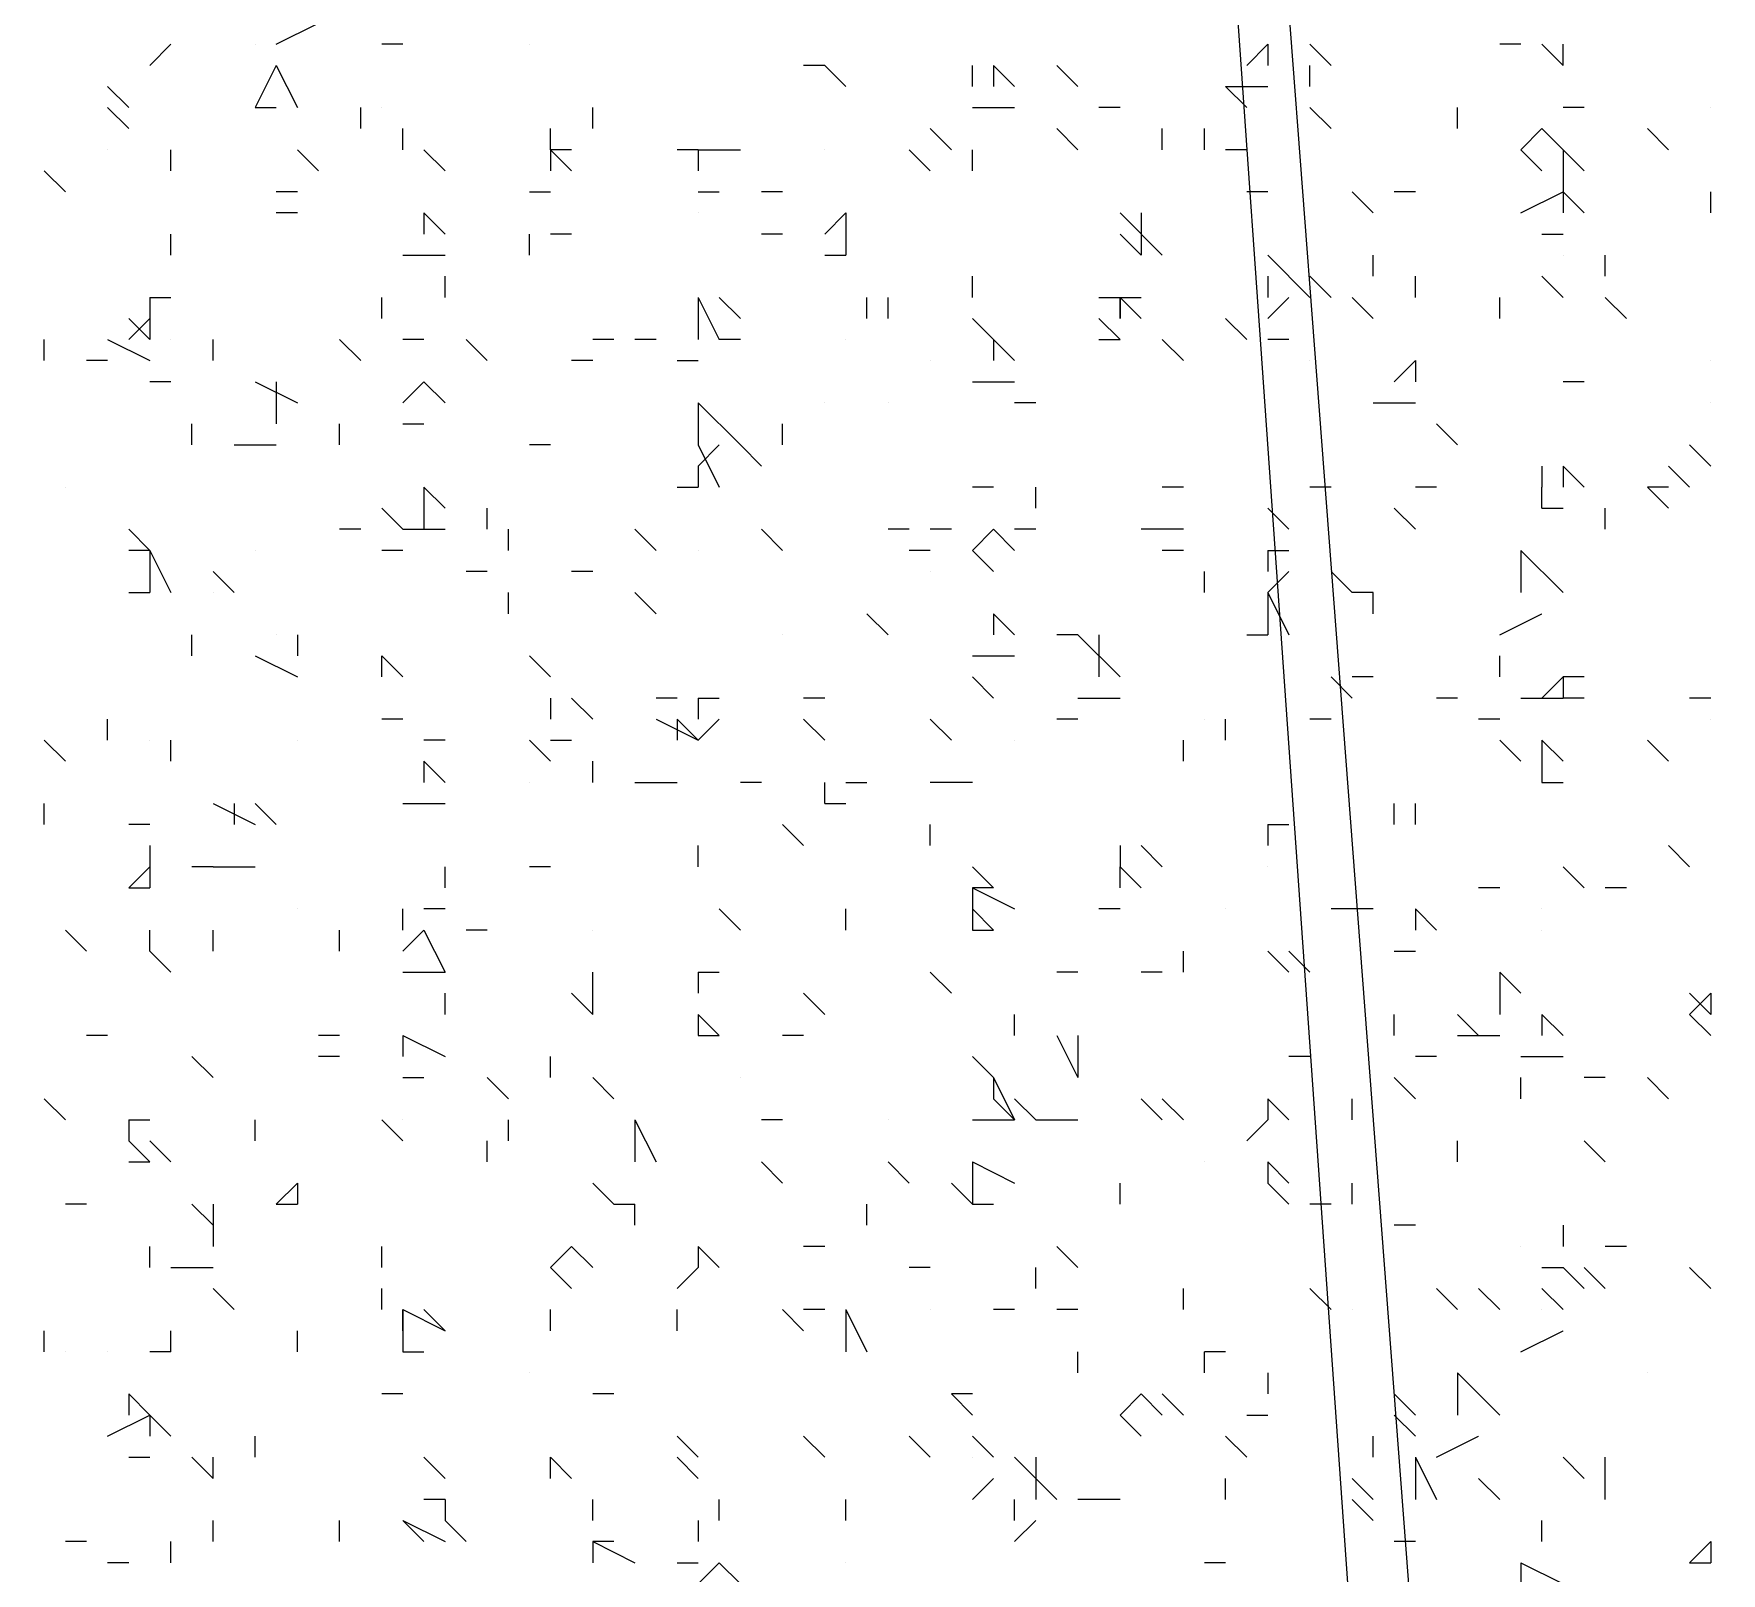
# Model space of a CAD drawing. Header units: millimetres. Extents: x 2928 to 3112, y 1220 to 1280.
# Drawn here: x 2999.8205 to 3000.0872, y 1265.989 to 1266.2323 of the extents above; entities that cross this region are included whole.
import ezdxf

# ---------------------------------------------------------------- set-up
doc = ezdxf.new("R2010")
doc.units = ezdxf.units.MM

msp = doc.modelspace()

# ---------------------------------------------------------------- linework, layer by layer
at = {"color": 253, "linetype": 'Continuous', "lineweight": -2, "true_color": 0x9a9a9a}
for points in [[(3000.00882, 1266.36731), (3000.05549, 1265.75397), (3000.60883, 1265.79397), (3001.16217, 1265.83397), (3001.1155, 1266.44731)], [(3000.60883, 1265.78064), (3000.04549, 1265.74064), (3000.00216, 1266.35731), (2999.64548, 1266.32731), (2999.78549, 1264.42395), (3000.6855, 1264.49062)]]:
    msp.add_lwpolyline(points, dxfattribs=at)
at = {"color": 92, "linetype": 'Continuous', "lineweight": 5, "true_color": 0x00b800}
for points in [[(2999.85882, 1266.23064), (2999.86549, 1266.23398), (2999.86549, 1266.23398)], [(2999.83882, 1266.22731), (2999.84215, 1266.23064), (2999.84215, 1266.23064)], [(2999.87882, 1266.23064), (2999.87549, 1266.23064), (2999.87549, 1266.23064)], [(3000.01549, 1266.23064), (3000.01216, 1266.22731), (3000.01216, 1266.22731)], [(3000.01549, 1266.23064), (3000.01549, 1266.22731), (3000.01549, 1266.22731)], [(3000.02549, 1266.22731), (3000.02216, 1266.23064), (3000.02216, 1266.23064)], [(3000.05549, 1266.23064), (3000.05216, 1266.23064), (3000.05216, 1266.23064)], [(3000.06216, 1266.22731), (3000.05882, 1266.23064), (3000.05882, 1266.23064)], [(3000.06216, 1266.22731), (3000.06216, 1266.23064), (3000.06216, 1266.23064)], [(2999.85882, 1266.22731), (2999.85549, 1266.22064), (2999.85549, 1266.22064)], [(2999.85882, 1266.22731), (2999.86215, 1266.22064), (2999.86215, 1266.22064)], [(2999.94549, 1266.22731), (2999.94215, 1266.22731), (2999.94215, 1266.22731)], [(2999.94882, 1266.22398), (2999.94549, 1266.22731), (2999.94549, 1266.22731)], [(2999.96882, 1266.22398), (2999.96882, 1266.22731), (2999.96882, 1266.22731)], [(2999.97216, 1266.22731), (2999.97549, 1266.22398), (2999.97549, 1266.22398)], [(2999.97216, 1266.22731), (2999.97216, 1266.22398), (2999.97216, 1266.22398)], [(2999.98549, 1266.22398), (2999.98216, 1266.22731), (2999.98216, 1266.22731)], [(3000.02216, 1266.22398), (3000.02216, 1266.22731), (3000.02216, 1266.22731)], [(2999.83549, 1266.22064), (2999.83215, 1266.22398), (2999.83215, 1266.22398)], [(3000.00882, 1266.22398), (3000.01549, 1266.22398), (3000.01549, 1266.22398)], [(3000.01216, 1266.22064), (3000.00882, 1266.22398), (3000.00882, 1266.22398)], [(2999.83549, 1266.21731), (2999.83215, 1266.22064), (2999.83215, 1266.22064)], [(2999.85549, 1266.22064), (2999.85882, 1266.22064), (2999.85882, 1266.22064)], [(2999.87215, 1266.21731), (2999.87215, 1266.22064), (2999.87215, 1266.22064)], [(2999.90882, 1266.21731), (2999.90882, 1266.22064), (2999.90882, 1266.22064)], [(2999.96882, 1266.22064), (2999.97549, 1266.22064), (2999.97549, 1266.22064)], [(2999.99216, 1266.22064), (2999.98882, 1266.22064), (2999.98882, 1266.22064)], [(3000.02549, 1266.21731), (3000.02216, 1266.22064), (3000.02216, 1266.22064)], [(3000.04549, 1266.21731), (3000.04549, 1266.22064), (3000.04549, 1266.22064)], [(3000.06549, 1266.22064), (3000.06216, 1266.22064), (3000.06216, 1266.22064)], [(2999.87882, 1266.21398), (2999.87882, 1266.21731), (2999.87882, 1266.21731)], [(2999.90215, 1266.21398), (2999.90215, 1266.21731), (2999.90215, 1266.21731)], [(2999.96549, 1266.21398), (2999.96216, 1266.21731), (2999.96216, 1266.21731)], [(2999.98549, 1266.21398), (2999.98216, 1266.21731), (2999.98216, 1266.21731)], [(2999.99882, 1266.21398), (2999.99882, 1266.21731), (2999.99882, 1266.21731)], [(3000.00549, 1266.21398), (3000.00549, 1266.21731), (3000.00549, 1266.21731)], [(3000.05882, 1266.21731), (3000.05549, 1266.21398), (3000.05549, 1266.21398)], [(3000.05882, 1266.21731), (3000.06216, 1266.21398), (3000.06216, 1266.21398)], [(3000.07882, 1266.21398), (3000.07549, 1266.21731), (3000.07549, 1266.21731)], [(2999.84215, 1266.21064), (2999.84215, 1266.21398), (2999.84215, 1266.21398)], [(2999.86549, 1266.21064), (2999.86215, 1266.21398), (2999.86215, 1266.21398)], [(2999.88549, 1266.21064), (2999.88215, 1266.21398), (2999.88215, 1266.21398)], [(2999.90215, 1266.21398), (2999.90549, 1266.21064), (2999.90549, 1266.21064)], [(2999.90215, 1266.21398), (2999.90215, 1266.21064), (2999.90215, 1266.21064)], [(2999.90549, 1266.21398), (2999.90215, 1266.21398), (2999.90215, 1266.21398)], [(2999.90549, 1266.21064), (2999.90215, 1266.21398), (2999.90215, 1266.21398)], [(2999.92549, 1266.21398), (2999.92215, 1266.21398), (2999.92215, 1266.21398)], [(2999.92549, 1266.21398), (2999.93215, 1266.21398), (2999.93215, 1266.21398)], [(2999.92549, 1266.21398), (2999.92549, 1266.21064), (2999.92549, 1266.21064)], [(2999.96216, 1266.21064), (2999.95882, 1266.21398), (2999.95882, 1266.21398)], [(2999.96882, 1266.21064), (2999.96882, 1266.21398), (2999.96882, 1266.21398)], [(3000.01216, 1266.21398), (3000.00882, 1266.21398), (3000.00882, 1266.21398)], [(3000.05549, 1266.21398), (3000.05882, 1266.21064), (3000.05882, 1266.21064)], [(3000.06216, 1266.21398), (3000.06549, 1266.21064), (3000.06549, 1266.21064)], [(3000.06216, 1266.21398), (3000.06216, 1266.20731), (3000.06216, 1266.20731)], [(2999.82549, 1266.20731), (2999.82215, 1266.21064), (2999.82215, 1266.21064)], [(2999.86215, 1266.20731), (2999.85882, 1266.20731), (2999.85882, 1266.20731)], [(2999.89882, 1266.20731), (2999.90215, 1266.20731), (2999.90215, 1266.20731)], [(2999.92549, 1266.20731), (2999.92882, 1266.20731), (2999.92882, 1266.20731)], [(2999.93882, 1266.20731), (2999.93549, 1266.20731), (2999.93549, 1266.20731)], [(3000.01549, 1266.20731), (3000.01216, 1266.20731), (3000.01216, 1266.20731)], [(3000.03216, 1266.20398), (3000.02882, 1266.20731), (3000.02882, 1266.20731)], [(3000.03882, 1266.20731), (3000.03549, 1266.20731), (3000.03549, 1266.20731)], [(3000.05549, 1266.20398), (3000.06216, 1266.20731), (3000.06216, 1266.20731)], [(3000.06216, 1266.20731), (3000.06549, 1266.20398), (3000.06549, 1266.20398)], [(3000.06216, 1266.20731), (3000.06216, 1266.20398), (3000.06216, 1266.20398)], [(3000.08549, 1266.20398), (3000.08549, 1266.20731), (3000.08549, 1266.20731)], [(2999.86215, 1266.20398), (2999.85882, 1266.20398), (2999.85882, 1266.20398)], [(2999.88215, 1266.20398), (2999.88549, 1266.20064), (2999.88549, 1266.20064)], [(2999.88215, 1266.20398), (2999.88215, 1266.20064), (2999.88215, 1266.20064)], [(2999.94882, 1266.20398), (2999.94549, 1266.20064), (2999.94549, 1266.20064)], [(2999.94882, 1266.20398), (2999.94882, 1266.19731), (2999.94882, 1266.19731)], [(2999.99216, 1266.20398), (2999.99882, 1266.19731), (2999.99882, 1266.19731)], [(2999.99549, 1266.20398), (2999.99549, 1266.19731), (2999.99549, 1266.19731)], [(2999.84215, 1266.19731), (2999.84215, 1266.20064), (2999.84215, 1266.20064)], [(2999.89882, 1266.19731), (2999.89882, 1266.20064), (2999.89882, 1266.20064)], [(2999.90549, 1266.20064), (2999.90215, 1266.20064), (2999.90215, 1266.20064)], [(2999.93882, 1266.20064), (2999.93549, 1266.20064), (2999.93549, 1266.20064)], [(2999.99549, 1266.19731), (2999.99216, 1266.20064), (2999.99216, 1266.20064)], [(3000.05882, 1266.20064), (3000.06216, 1266.20064), (3000.06216, 1266.20064)], [(2999.87882, 1266.19731), (2999.88549, 1266.19731), (2999.88549, 1266.19731)], [(2999.94549, 1266.19731), (2999.94882, 1266.19731), (2999.94882, 1266.19731)], [(3000.01549, 1266.19731), (3000.02216, 1266.19064), (3000.02216, 1266.19064)], [(3000.03216, 1266.19398), (3000.03216, 1266.19731), (3000.03216, 1266.19731)], [(3000.06882, 1266.19398), (3000.06882, 1266.19731), (3000.06882, 1266.19731)], [(2999.88549, 1266.19064), (2999.88549, 1266.19398), (2999.88549, 1266.19398)], [(2999.96882, 1266.19064), (2999.96882, 1266.19398), (2999.96882, 1266.19398)], [(3000.01549, 1266.19398), (3000.01549, 1266.19064), (3000.01549, 1266.19064)], [(3000.02549, 1266.19064), (3000.02216, 1266.19398), (3000.02216, 1266.19398)], [(3000.03882, 1266.19064), (3000.03882, 1266.19398), (3000.03882, 1266.19398)], [(3000.06216, 1266.19064), (3000.05882, 1266.19398), (3000.05882, 1266.19398)], [(2999.83882, 1266.19064), (2999.84215, 1266.19064), (2999.84215, 1266.19064)], [(2999.83882, 1266.19064), (2999.83882, 1266.18731), (2999.83882, 1266.18731)], [(2999.87549, 1266.18731), (2999.87549, 1266.19064), (2999.87549, 1266.19064)], [(2999.92549, 1266.19064), (2999.92882, 1266.18398), (2999.92882, 1266.18398)], [(2999.92549, 1266.19064), (2999.92549, 1266.18398), (2999.92549, 1266.18398)], [(2999.93215, 1266.18731), (2999.92882, 1266.19064), (2999.92882, 1266.19064)], [(2999.95215, 1266.18731), (2999.95215, 1266.19064), (2999.95215, 1266.19064)], [(2999.95549, 1266.18731), (2999.95549, 1266.19064), (2999.95549, 1266.19064)], [(2999.98882, 1266.19064), (2999.99549, 1266.19064), (2999.99549, 1266.19064)], [(2999.99216, 1266.19064), (2999.99549, 1266.18731), (2999.99549, 1266.18731)], [(2999.99216, 1266.19064), (2999.99216, 1266.18731), (2999.99216, 1266.18731)], [(2999.99216, 1266.18731), (2999.99216, 1266.19064), (2999.99216, 1266.19064)], [(3000.01549, 1266.18731), (3000.01882, 1266.19064), (3000.01882, 1266.19064)], [(3000.03216, 1266.18731), (3000.02882, 1266.19064), (3000.02882, 1266.19064)], [(3000.05216, 1266.18731), (3000.05216, 1266.19064), (3000.05216, 1266.19064)], [(3000.07216, 1266.18731), (3000.06882, 1266.19064), (3000.06882, 1266.19064)], [(2999.83882, 1266.18731), (2999.83549, 1266.18398), (2999.83549, 1266.18398)], [(2999.83882, 1266.18398), (2999.83549, 1266.18731), (2999.83549, 1266.18731)], [(2999.83882, 1266.18731), (2999.83882, 1266.18398), (2999.83882, 1266.18398)], [(2999.97216, 1266.18398), (2999.96882, 1266.18731), (2999.96882, 1266.18731)], [(2999.99216, 1266.18398), (2999.98882, 1266.18731), (2999.98882, 1266.18731)], [(3000.01216, 1266.18398), (3000.00882, 1266.18731), (3000.00882, 1266.18731)], [(2999.82215, 1266.18064), (2999.82215, 1266.18398), (2999.82215, 1266.18398)], [(2999.83215, 1266.18398), (2999.83882, 1266.18064), (2999.83882, 1266.18064)], [(2999.84882, 1266.18064), (2999.84882, 1266.18398), (2999.84882, 1266.18398)], [(2999.87215, 1266.18064), (2999.86882, 1266.18398), (2999.86882, 1266.18398)], [(2999.88215, 1266.18398), (2999.87882, 1266.18398), (2999.87882, 1266.18398)], [(2999.89215, 1266.18064), (2999.88882, 1266.18398), (2999.88882, 1266.18398)], [(2999.91215, 1266.18398), (2999.90882, 1266.18398), (2999.90882, 1266.18398)], [(2999.91882, 1266.18398), (2999.91549, 1266.18398), (2999.91549, 1266.18398)], [(2999.93215, 1266.18398), (2999.92882, 1266.18398), (2999.92882, 1266.18398)], [(2999.97216, 1266.18398), (2999.97549, 1266.18064), (2999.97549, 1266.18064)], [(2999.97216, 1266.18398), (2999.97216, 1266.18064), (2999.97216, 1266.18064)], [(2999.98882, 1266.18398), (2999.99216, 1266.18398), (2999.99216, 1266.18398)], [(3000.00216, 1266.18064), (2999.99882, 1266.18398), (2999.99882, 1266.18398)], [(3000.01882, 1266.18398), (3000.01549, 1266.18398), (3000.01549, 1266.18398)], [(2999.83215, 1266.18064), (2999.82882, 1266.18064), (2999.82882, 1266.18064)], [(2999.90882, 1266.18064), (2999.90549, 1266.18064), (2999.90549, 1266.18064)], [(2999.92215, 1266.18064), (2999.92549, 1266.18064), (2999.92549, 1266.18064)], [(3000.03882, 1266.18064), (3000.03549, 1266.17731), (3000.03549, 1266.17731)], [(3000.03882, 1266.18064), (3000.03882, 1266.17731), (3000.03882, 1266.17731)], [(2999.84215, 1266.17731), (2999.83882, 1266.17731), (2999.83882, 1266.17731)], [(2999.85549, 1266.17731), (2999.86215, 1266.17398), (2999.86215, 1266.17398)], [(2999.85882, 1266.17731), (2999.85882, 1266.17064), (2999.85882, 1266.17064)], [(2999.88215, 1266.17731), (2999.87882, 1266.17398), (2999.87882, 1266.17398)], [(2999.88215, 1266.17731), (2999.88549, 1266.17398), (2999.88549, 1266.17398)], [(2999.96882, 1266.17731), (2999.97549, 1266.17731), (2999.97549, 1266.17731)], [(3000.06549, 1266.17731), (3000.06216, 1266.17731), (3000.06216, 1266.17731)], [(2999.92549, 1266.17398), (2999.93215, 1266.16731), (2999.93215, 1266.16731)], [(2999.92549, 1266.17398), (2999.92549, 1266.16731), (2999.92549, 1266.16731)], [(2999.97882, 1266.17398), (2999.97549, 1266.17398), (2999.97549, 1266.17398)], [(3000.03216, 1266.17398), (3000.03882, 1266.17398), (3000.03882, 1266.17398)], [(2999.84549, 1266.16731), (2999.84549, 1266.17064), (2999.84549, 1266.17064)], [(2999.86882, 1266.16731), (2999.86882, 1266.17064), (2999.86882, 1266.17064)], [(2999.86882, 1266.16731), (2999.86882, 1266.17064), (2999.86882, 1266.17064)], [(2999.87882, 1266.17064), (2999.88215, 1266.17064), (2999.88215, 1266.17064)], [(2999.93882, 1266.16731), (2999.93882, 1266.17064), (2999.93882, 1266.17064)], [(3000.04549, 1266.16731), (3000.04216, 1266.17064), (3000.04216, 1266.17064)], [(2999.85215, 1266.16731), (2999.85882, 1266.16731), (2999.85882, 1266.16731)], [(2999.90215, 1266.16731), (2999.89882, 1266.16731), (2999.89882, 1266.16731)], [(2999.92549, 1266.16398), (2999.92882, 1266.16731), (2999.92882, 1266.16731)], [(2999.92549, 1266.16731), (2999.92882, 1266.16064), (2999.92882, 1266.16064)], [(2999.93549, 1266.16398), (2999.93215, 1266.16731), (2999.93215, 1266.16731)], [(3000.08216, 1266.16731), (3000.08549, 1266.16398), (3000.08549, 1266.16398)], [(2999.92549, 1266.16398), (2999.92549, 1266.16064), (2999.92549, 1266.16064)], [(3000.05882, 1266.16398), (3000.05882, 1266.16064), (3000.05882, 1266.16064)], [(3000.06216, 1266.16398), (3000.06216, 1266.16064), (3000.06216, 1266.16064)], [(3000.06549, 1266.16064), (3000.06216, 1266.16398), (3000.06216, 1266.16398)], [(3000.07882, 1266.16398), (3000.08216, 1266.16064), (3000.08216, 1266.16064)], [(2999.88215, 1266.16064), (2999.88549, 1266.15731), (2999.88549, 1266.15731)], [(2999.88215, 1266.16064), (2999.88215, 1266.15398), (2999.88215, 1266.15398)], [(2999.92215, 1266.16064), (2999.92549, 1266.16064), (2999.92549, 1266.16064)], [(2999.97216, 1266.16064), (2999.96882, 1266.16064), (2999.96882, 1266.16064)], [(2999.97882, 1266.15731), (2999.97882, 1266.16064), (2999.97882, 1266.16064)], [(3000.00216, 1266.16064), (2999.99882, 1266.16064), (2999.99882, 1266.16064)], [(3000.02549, 1266.16064), (3000.02216, 1266.16064), (3000.02216, 1266.16064)], [(3000.04216, 1266.16064), (3000.03882, 1266.16064), (3000.03882, 1266.16064)], [(3000.05882, 1266.15731), (3000.05882, 1266.16064), (3000.05882, 1266.16064)], [(3000.07882, 1266.15731), (3000.07549, 1266.16064), (3000.07549, 1266.16064)], [(3000.07882, 1266.16064), (3000.07549, 1266.16064), (3000.07549, 1266.16064)], [(2999.87882, 1266.15398), (2999.87549, 1266.15731), (2999.87549, 1266.15731)], [(2999.89215, 1266.15398), (2999.89215, 1266.15731), (2999.89215, 1266.15731)], [(3000.01882, 1266.15398), (3000.01549, 1266.15731), (3000.01549, 1266.15731)], [(3000.03882, 1266.15398), (3000.03549, 1266.15731), (3000.03549, 1266.15731)], [(3000.05882, 1266.15731), (3000.06216, 1266.15731), (3000.06216, 1266.15731)], [(3000.06882, 1266.15398), (3000.06882, 1266.15731), (3000.06882, 1266.15731)], [(2999.83882, 1266.15064), (2999.83549, 1266.15398), (2999.83549, 1266.15398)], [(2999.87215, 1266.15398), (2999.86882, 1266.15398), (2999.86882, 1266.15398)], [(2999.87882, 1266.15398), (2999.88549, 1266.15398), (2999.88549, 1266.15398)], [(2999.89549, 1266.15064), (2999.89549, 1266.15398), (2999.89549, 1266.15398)], [(2999.91882, 1266.15064), (2999.91549, 1266.15398), (2999.91549, 1266.15398)], [(2999.93882, 1266.15064), (2999.93549, 1266.15398), (2999.93549, 1266.15398)], [(2999.95882, 1266.15398), (2999.95549, 1266.15398), (2999.95549, 1266.15398)], [(2999.96549, 1266.15398), (2999.96216, 1266.15398), (2999.96216, 1266.15398)], [(2999.97216, 1266.15398), (2999.96882, 1266.15064), (2999.96882, 1266.15064)], [(2999.97216, 1266.15398), (2999.97549, 1266.15064), (2999.97549, 1266.15064)], [(2999.97882, 1266.15398), (2999.97549, 1266.15398), (2999.97549, 1266.15398)], [(2999.99882, 1266.15398), (2999.99549, 1266.15398), (2999.99549, 1266.15398)], [(3000.00216, 1266.15398), (2999.99882, 1266.15398), (2999.99882, 1266.15398)], [(2999.83882, 1266.15064), (2999.83549, 1266.15064), (2999.83549, 1266.15064)], [(2999.83882, 1266.15064), (2999.84215, 1266.14398), (2999.84215, 1266.14398)], [(2999.83882, 1266.15064), (2999.83882, 1266.14398), (2999.83882, 1266.14398)], [(2999.87882, 1266.15064), (2999.87549, 1266.15064), (2999.87549, 1266.15064)], [(2999.96216, 1266.15064), (2999.95882, 1266.15064), (2999.95882, 1266.15064)], [(2999.96882, 1266.15064), (2999.97216, 1266.14731), (2999.97216, 1266.14731)], [(3000.00216, 1266.15064), (2999.99882, 1266.15064), (2999.99882, 1266.15064)], [(3000.01549, 1266.15064), (3000.01882, 1266.15064), (3000.01882, 1266.15064)], [(3000.01549, 1266.15064), (3000.01549, 1266.14731), (3000.01549, 1266.14731)], [(3000.05549, 1266.15064), (3000.06216, 1266.14398), (3000.06216, 1266.14398)], [(3000.05549, 1266.15064), (3000.05549, 1266.14398), (3000.05549, 1266.14398)], [(2999.85215, 1266.14398), (2999.84882, 1266.14731), (2999.84882, 1266.14731)], [(2999.89215, 1266.14731), (2999.88882, 1266.14731), (2999.88882, 1266.14731)], [(2999.90882, 1266.14731), (2999.90549, 1266.14731), (2999.90549, 1266.14731)], [(3000.00549, 1266.14398), (3000.00549, 1266.14731), (3000.00549, 1266.14731)], [(3000.01549, 1266.14398), (3000.01882, 1266.14731), (3000.01882, 1266.14731)], [(3000.02882, 1266.14398), (3000.02549, 1266.14731), (3000.02549, 1266.14731)], [(2999.83549, 1266.14398), (2999.83882, 1266.14398), (2999.83882, 1266.14398)], [(2999.89549, 1266.14064), (2999.89549, 1266.14398), (2999.89549, 1266.14398)], [(2999.91882, 1266.14064), (2999.91549, 1266.14398), (2999.91549, 1266.14398)], [(3000.01549, 1266.14398), (3000.01882, 1266.13731), (3000.01882, 1266.13731)], [(3000.01549, 1266.14398), (3000.01549, 1266.13731), (3000.01549, 1266.13731)], [(3000.03216, 1266.14398), (3000.02882, 1266.14398), (3000.02882, 1266.14398)], [(3000.03216, 1266.14064), (3000.03216, 1266.14398), (3000.03216, 1266.14398)], [(2999.95549, 1266.13731), (2999.95215, 1266.14064), (2999.95215, 1266.14064)], [(2999.97216, 1266.14064), (2999.97549, 1266.13731), (2999.97549, 1266.13731)], [(2999.97216, 1266.14064), (2999.97216, 1266.13731), (2999.97216, 1266.13731)], [(3000.05216, 1266.13731), (3000.05882, 1266.14064), (3000.05882, 1266.14064)], [(2999.84549, 1266.13398), (2999.84549, 1266.13731), (2999.84549, 1266.13731)], [(2999.86215, 1266.13731), (2999.86215, 1266.13398), (2999.86215, 1266.13398)], [(2999.98549, 1266.13731), (2999.98216, 1266.13731), (2999.98216, 1266.13731)], [(2999.98549, 1266.13731), (2999.99216, 1266.13064), (2999.99216, 1266.13064)], [(2999.98882, 1266.13731), (2999.98882, 1266.13064), (2999.98882, 1266.13064)], [(3000.01216, 1266.13731), (3000.01549, 1266.13731), (3000.01549, 1266.13731)], [(2999.85549, 1266.13398), (2999.86215, 1266.13064), (2999.86215, 1266.13064)], [(2999.87549, 1266.13064), (2999.87549, 1266.13398), (2999.87549, 1266.13398)], [(2999.87882, 1266.13064), (2999.87549, 1266.13398), (2999.87549, 1266.13398)], [(2999.90215, 1266.13064), (2999.89882, 1266.13398), (2999.89882, 1266.13398)], [(2999.96882, 1266.13398), (2999.97549, 1266.13398), (2999.97549, 1266.13398)], [(3000.05216, 1266.13064), (3000.05216, 1266.13398), (3000.05216, 1266.13398)], [(2999.97216, 1266.12731), (2999.96882, 1266.13064), (2999.96882, 1266.13064)], [(3000.02882, 1266.12731), (3000.02549, 1266.13064), (3000.02549, 1266.13064)], [(3000.03216, 1266.13064), (3000.02882, 1266.13064), (3000.02882, 1266.13064)], [(3000.06216, 1266.13064), (3000.05882, 1266.12731), (3000.05882, 1266.12731)], [(3000.06216, 1266.13064), (3000.06216, 1266.12731), (3000.06216, 1266.12731)], [(3000.06549, 1266.13064), (3000.06216, 1266.13064), (3000.06216, 1266.13064)], [(2999.90215, 1266.12731), (2999.90215, 1266.12398), (2999.90215, 1266.12398)], [(2999.90549, 1266.12731), (2999.90882, 1266.12398), (2999.90882, 1266.12398)], [(2999.92215, 1266.12731), (2999.91882, 1266.12731), (2999.91882, 1266.12731)], [(2999.92549, 1266.12731), (2999.92882, 1266.12731), (2999.92882, 1266.12731)], [(2999.92549, 1266.12731), (2999.92549, 1266.12398), (2999.92549, 1266.12398)], [(2999.94549, 1266.12731), (2999.94215, 1266.12731), (2999.94215, 1266.12731)], [(2999.98549, 1266.12731), (2999.99216, 1266.12731), (2999.99216, 1266.12731)], [(3000.04549, 1266.12731), (3000.04216, 1266.12731), (3000.04216, 1266.12731)], [(3000.05549, 1266.12731), (3000.06216, 1266.12731), (3000.06216, 1266.12731)], [(3000.06549, 1266.12731), (3000.06216, 1266.12731), (3000.06216, 1266.12731)], [(3000.08549, 1266.12731), (3000.08216, 1266.12731), (3000.08216, 1266.12731)], [(2999.83215, 1266.12064), (2999.83215, 1266.12398), (2999.83215, 1266.12398)], [(2999.87882, 1266.12398), (2999.87549, 1266.12398), (2999.87549, 1266.12398)], [(2999.91882, 1266.12398), (2999.92549, 1266.12064), (2999.92549, 1266.12064)], [(2999.92215, 1266.12398), (2999.92215, 1266.12064), (2999.92215, 1266.12064)], [(2999.92549, 1266.12064), (2999.92215, 1266.12398), (2999.92215, 1266.12398)], [(2999.92549, 1266.12064), (2999.92882, 1266.12398), (2999.92882, 1266.12398)], [(2999.94549, 1266.12064), (2999.94215, 1266.12398), (2999.94215, 1266.12398)], [(2999.96549, 1266.12064), (2999.96216, 1266.12398), (2999.96216, 1266.12398)], [(2999.98549, 1266.12398), (2999.98216, 1266.12398), (2999.98216, 1266.12398)], [(3000.00882, 1266.12064), (3000.00882, 1266.12398), (3000.00882, 1266.12398)], [(3000.02549, 1266.12398), (3000.02216, 1266.12398), (3000.02216, 1266.12398)], [(3000.05216, 1266.12398), (3000.04882, 1266.12398), (3000.04882, 1266.12398)], [(2999.82549, 1266.11731), (2999.82215, 1266.12064), (2999.82215, 1266.12064)], [(2999.84215, 1266.11731), (2999.84215, 1266.12064), (2999.84215, 1266.12064)], [(2999.88549, 1266.12064), (2999.88215, 1266.12064), (2999.88215, 1266.12064)], [(2999.90215, 1266.11731), (2999.89882, 1266.12064), (2999.89882, 1266.12064)], [(2999.90215, 1266.12064), (2999.90549, 1266.12064), (2999.90549, 1266.12064)], [(3000.00216, 1266.11731), (3000.00216, 1266.12064), (3000.00216, 1266.12064)], [(3000.05549, 1266.11731), (3000.05216, 1266.12064), (3000.05216, 1266.12064)], [(3000.05882, 1266.12064), (3000.06216, 1266.11731), (3000.06216, 1266.11731)], [(3000.05882, 1266.12064), (3000.05882, 1266.11398), (3000.05882, 1266.11398)], [(3000.07882, 1266.11731), (3000.07549, 1266.12064), (3000.07549, 1266.12064)], [(2999.88215, 1266.11731), (2999.88549, 1266.11398), (2999.88549, 1266.11398)], [(2999.88215, 1266.11731), (2999.88215, 1266.11398), (2999.88215, 1266.11398)], [(2999.90882, 1266.11398), (2999.90882, 1266.11731), (2999.90882, 1266.11731)], [(2999.91549, 1266.11398), (2999.92215, 1266.11398), (2999.92215, 1266.11398)], [(2999.93549, 1266.11398), (2999.93215, 1266.11398), (2999.93215, 1266.11398)], [(2999.94549, 1266.11064), (2999.94549, 1266.11398), (2999.94549, 1266.11398)], [(2999.94882, 1266.11398), (2999.95215, 1266.11398), (2999.95215, 1266.11398)], [(2999.96549, 1266.11398), (2999.96216, 1266.11398), (2999.96216, 1266.11398)], [(2999.96882, 1266.11398), (2999.96549, 1266.11398), (2999.96549, 1266.11398)], [(3000.05882, 1266.11398), (3000.06216, 1266.11398), (3000.06216, 1266.11398)], [(2999.82215, 1266.10731), (2999.82215, 1266.11064), (2999.82215, 1266.11064)], [(2999.84882, 1266.11064), (2999.85549, 1266.10731), (2999.85549, 1266.10731)], [(2999.85215, 1266.11064), (2999.85215, 1266.10731), (2999.85215, 1266.10731)], [(2999.85882, 1266.10731), (2999.85549, 1266.11064), (2999.85549, 1266.11064)], [(2999.85882, 1266.10731), (2999.85549, 1266.11064), (2999.85549, 1266.11064)], [(2999.87882, 1266.11064), (2999.88549, 1266.11064), (2999.88549, 1266.11064)], [(2999.94549, 1266.11064), (2999.94882, 1266.11064), (2999.94882, 1266.11064)], [(3000.03549, 1266.10731), (3000.03549, 1266.11064), (3000.03549, 1266.11064)], [(3000.03549, 1266.10731), (3000.03549, 1266.11064), (3000.03549, 1266.11064)], [(3000.03882, 1266.10731), (3000.03882, 1266.11064), (3000.03882, 1266.11064)], [(2999.83882, 1266.10731), (2999.83549, 1266.10731), (2999.83549, 1266.10731)], [(2999.94215, 1266.10398), (2999.93882, 1266.10731), (2999.93882, 1266.10731)], [(2999.96216, 1266.10398), (2999.96216, 1266.10731), (2999.96216, 1266.10731)], [(3000.01549, 1266.10731), (3000.01882, 1266.10731), (3000.01882, 1266.10731)], [(3000.01549, 1266.10731), (3000.01549, 1266.10398), (3000.01549, 1266.10398)], [(2999.83882, 1266.10398), (2999.83882, 1266.10064), (2999.83882, 1266.10064)], [(2999.83882, 1266.10398), (2999.83882, 1266.10064), (2999.83882, 1266.10064)], [(2999.92549, 1266.10064), (2999.92549, 1266.10398), (2999.92549, 1266.10398)], [(2999.99216, 1266.10398), (2999.99216, 1266.10064), (2999.99216, 1266.10064)], [(2999.99549, 1266.10398), (2999.99882, 1266.10064), (2999.99882, 1266.10064)], [(3000.08216, 1266.10064), (3000.07882, 1266.10398), (3000.07882, 1266.10398)], [(2999.83549, 1266.09731), (2999.83882, 1266.10064), (2999.83882, 1266.10064)], [(2999.83882, 1266.10064), (2999.83549, 1266.09731), (2999.83549, 1266.09731)], [(2999.83882, 1266.10064), (2999.83882, 1266.09731), (2999.83882, 1266.09731)], [(2999.84882, 1266.10064), (2999.84549, 1266.10064), (2999.84549, 1266.10064)], [(2999.84882, 1266.10064), (2999.85549, 1266.10064), (2999.85549, 1266.10064)], [(2999.88549, 1266.09731), (2999.88549, 1266.10064), (2999.88549, 1266.10064)], [(2999.90215, 1266.10064), (2999.89882, 1266.10064), (2999.89882, 1266.10064)], [(2999.97216, 1266.09731), (2999.96882, 1266.10064), (2999.96882, 1266.10064)], [(2999.99216, 1266.10064), (2999.99549, 1266.09731), (2999.99549, 1266.09731)], [(2999.99216, 1266.09731), (2999.99216, 1266.10064), (2999.99216, 1266.10064)], [(3000.06549, 1266.09731), (3000.06216, 1266.10064), (3000.06216, 1266.10064)], [(2999.83549, 1266.09731), (2999.83882, 1266.09731), (2999.83882, 1266.09731)], [(2999.96882, 1266.09731), (2999.97549, 1266.09398), (2999.97549, 1266.09398)], [(2999.96882, 1266.09731), (2999.96882, 1266.09064), (2999.96882, 1266.09064)], [(2999.97216, 1266.09731), (2999.96882, 1266.09731), (2999.96882, 1266.09731)], [(3000.05216, 1266.09731), (3000.04882, 1266.09731), (3000.04882, 1266.09731)], [(3000.07216, 1266.09731), (3000.06882, 1266.09731), (3000.06882, 1266.09731)], [(2999.87882, 1266.09064), (2999.87882, 1266.09398), (2999.87882, 1266.09398)], [(2999.88549, 1266.09398), (2999.88215, 1266.09398), (2999.88215, 1266.09398)], [(2999.93215, 1266.09064), (2999.92882, 1266.09398), (2999.92882, 1266.09398)], [(2999.94882, 1266.09064), (2999.94882, 1266.09398), (2999.94882, 1266.09398)], [(2999.97216, 1266.09064), (2999.96882, 1266.09398), (2999.96882, 1266.09398)], [(2999.99216, 1266.09398), (2999.98882, 1266.09398), (2999.98882, 1266.09398)], [(3000.02882, 1266.09398), (3000.02549, 1266.09398), (3000.02549, 1266.09398)], [(3000.03216, 1266.09398), (3000.02882, 1266.09398), (3000.02882, 1266.09398)], [(3000.03882, 1266.09398), (3000.04216, 1266.09064), (3000.04216, 1266.09064)], [(3000.03882, 1266.09398), (3000.03882, 1266.09064), (3000.03882, 1266.09064)], [(2999.82882, 1266.08731), (2999.82549, 1266.09064), (2999.82549, 1266.09064)], [(2999.83882, 1266.08731), (2999.83882, 1266.09064), (2999.83882, 1266.09064)], [(2999.84882, 1266.08731), (2999.84882, 1266.09064), (2999.84882, 1266.09064)], [(2999.86882, 1266.08731), (2999.86882, 1266.09064), (2999.86882, 1266.09064)], [(2999.88215, 1266.09064), (2999.87882, 1266.08731), (2999.87882, 1266.08731)], [(2999.88215, 1266.09064), (2999.88549, 1266.08398), (2999.88549, 1266.08398)], [(2999.89215, 1266.09064), (2999.88882, 1266.09064), (2999.88882, 1266.09064)], [(2999.96882, 1266.09064), (2999.97216, 1266.09064), (2999.97216, 1266.09064)], [(2999.84215, 1266.08398), (2999.83882, 1266.08731), (2999.83882, 1266.08731)], [(3000.00216, 1266.08398), (3000.00216, 1266.08731), (3000.00216, 1266.08731)], [(3000.01882, 1266.08398), (3000.01549, 1266.08731), (3000.01549, 1266.08731)], [(3000.02216, 1266.08398), (3000.01882, 1266.08731), (3000.01882, 1266.08731)], [(3000.03549, 1266.08731), (3000.03882, 1266.08731), (3000.03882, 1266.08731)], [(2999.87882, 1266.08398), (2999.88549, 1266.08398), (2999.88549, 1266.08398)], [(2999.90882, 1266.08064), (2999.90882, 1266.08398), (2999.90882, 1266.08398)], [(2999.92549, 1266.08398), (2999.92882, 1266.08398), (2999.92882, 1266.08398)], [(2999.92549, 1266.08398), (2999.92549, 1266.08064), (2999.92549, 1266.08064)], [(2999.96549, 1266.08064), (2999.96216, 1266.08398), (2999.96216, 1266.08398)], [(2999.98549, 1266.08398), (2999.98216, 1266.08398), (2999.98216, 1266.08398)], [(2999.99882, 1266.08398), (2999.99549, 1266.08398), (2999.99549, 1266.08398)], [(3000.05216, 1266.08398), (3000.05549, 1266.08064), (3000.05549, 1266.08064)], [(3000.05216, 1266.08398), (3000.05216, 1266.07731), (3000.05216, 1266.07731)], [(2999.88549, 1266.07731), (2999.88549, 1266.08064), (2999.88549, 1266.08064)], [(2999.90882, 1266.07731), (2999.90549, 1266.08064), (2999.90549, 1266.08064)], [(2999.90882, 1266.07731), (2999.90882, 1266.08064), (2999.90882, 1266.08064)], [(2999.94549, 1266.07731), (2999.94215, 1266.08064), (2999.94215, 1266.08064)], [(3000.08549, 1266.08064), (3000.08216, 1266.07731), (3000.08216, 1266.07731)], [(3000.08549, 1266.07731), (3000.08216, 1266.08064), (3000.08216, 1266.08064)], [(3000.08549, 1266.08064), (3000.08549, 1266.07731), (3000.08549, 1266.07731)], [(2999.92549, 1266.07731), (2999.92882, 1266.07398), (2999.92882, 1266.07398)], [(2999.92549, 1266.07731), (2999.92549, 1266.07398), (2999.92549, 1266.07398)], [(2999.97549, 1266.07398), (2999.97549, 1266.07731), (2999.97549, 1266.07731)], [(3000.03549, 1266.07398), (3000.03549, 1266.07731), (3000.03549, 1266.07731)], [(3000.04882, 1266.07398), (3000.04549, 1266.07731), (3000.04549, 1266.07731)], [(3000.05882, 1266.07731), (3000.06216, 1266.07398), (3000.06216, 1266.07398)], [(3000.05882, 1266.07731), (3000.05882, 1266.07398), (3000.05882, 1266.07398)], [(3000.08216, 1266.07731), (3000.08549, 1266.07398), (3000.08549, 1266.07398)], [(2999.83215, 1266.07398), (2999.82882, 1266.07398), (2999.82882, 1266.07398)], [(2999.86882, 1266.07398), (2999.86549, 1266.07398), (2999.86549, 1266.07398)], [(2999.87882, 1266.07398), (2999.88549, 1266.07064), (2999.88549, 1266.07064)], [(2999.87882, 1266.07398), (2999.87882, 1266.07064), (2999.87882, 1266.07064)], [(2999.92549, 1266.07398), (2999.92882, 1266.07398), (2999.92882, 1266.07398)], [(2999.94215, 1266.07398), (2999.93882, 1266.07398), (2999.93882, 1266.07398)], [(2999.98216, 1266.07398), (2999.98549, 1266.06731), (2999.98549, 1266.06731)], [(2999.98549, 1266.07398), (2999.98549, 1266.06731), (2999.98549, 1266.06731)], [(3000.04549, 1266.07398), (3000.05216, 1266.07398), (3000.05216, 1266.07398)], [(2999.84882, 1266.06731), (2999.84549, 1266.07064), (2999.84549, 1266.07064)], [(2999.86882, 1266.07064), (2999.86549, 1266.07064), (2999.86549, 1266.07064)], [(2999.90215, 1266.06731), (2999.90215, 1266.07064), (2999.90215, 1266.07064)], [(2999.97216, 1266.06731), (2999.96882, 1266.07064), (2999.96882, 1266.07064)], [(3000.02216, 1266.07064), (3000.01882, 1266.07064), (3000.01882, 1266.07064)], [(3000.04216, 1266.07064), (3000.03882, 1266.07064), (3000.03882, 1266.07064)], [(3000.05549, 1266.07064), (3000.06216, 1266.07064), (3000.06216, 1266.07064)], [(2999.87882, 1266.06731), (2999.88215, 1266.06731), (2999.88215, 1266.06731)], [(2999.89549, 1266.06398), (2999.89215, 1266.06731), (2999.89215, 1266.06731)], [(2999.91215, 1266.06398), (2999.90882, 1266.06731), (2999.90882, 1266.06731)], [(2999.97216, 1266.06731), (2999.97549, 1266.06064), (2999.97549, 1266.06064)], [(2999.97216, 1266.06731), (2999.97216, 1266.06398), (2999.97216, 1266.06398)], [(3000.03882, 1266.06398), (3000.03549, 1266.06731), (3000.03549, 1266.06731)], [(3000.05549, 1266.06398), (3000.05549, 1266.06731), (3000.05549, 1266.06731)], [(3000.06882, 1266.06731), (3000.06549, 1266.06731), (3000.06549, 1266.06731)], [(3000.07882, 1266.06398), (3000.07549, 1266.06731), (3000.07549, 1266.06731)], [(2999.82549, 1266.06064), (2999.82215, 1266.06398), (2999.82215, 1266.06398)], [(2999.97549, 1266.06064), (2999.97216, 1266.06398), (2999.97216, 1266.06398)], [(2999.97882, 1266.06064), (2999.97549, 1266.06398), (2999.97549, 1266.06398)], [(2999.99882, 1266.06064), (2999.99549, 1266.06398), (2999.99549, 1266.06398)], [(3000.00216, 1266.06064), (2999.99882, 1266.06398), (2999.99882, 1266.06398)], [(3000.01549, 1266.06398), (3000.01882, 1266.06064), (3000.01882, 1266.06064)], [(3000.01549, 1266.06398), (3000.01549, 1266.06064), (3000.01549, 1266.06064)], [(3000.01882, 1266.06064), (3000.01549, 1266.06398), (3000.01549, 1266.06398)], [(3000.02882, 1266.06064), (3000.02882, 1266.06398), (3000.02882, 1266.06398)], [(2999.83549, 1266.06064), (2999.83882, 1266.06064), (2999.83882, 1266.06064)], [(2999.83549, 1266.06064), (2999.83549, 1266.05731), (2999.83549, 1266.05731)], [(2999.85549, 1266.05731), (2999.85549, 1266.06064), (2999.85549, 1266.06064)], [(2999.87882, 1266.05731), (2999.87549, 1266.06064), (2999.87549, 1266.06064)], [(2999.89549, 1266.05731), (2999.89549, 1266.06064), (2999.89549, 1266.06064)], [(2999.91549, 1266.06064), (2999.91882, 1266.05398), (2999.91882, 1266.05398)], [(2999.91549, 1266.06064), (2999.91549, 1266.05398), (2999.91549, 1266.05398)], [(2999.93882, 1266.06064), (2999.93549, 1266.06064), (2999.93549, 1266.06064)], [(2999.96882, 1266.06064), (2999.97549, 1266.06064), (2999.97549, 1266.06064)], [(2999.97882, 1266.06064), (2999.98549, 1266.06064), (2999.98549, 1266.06064)], [(3000.01216, 1266.05731), (3000.01549, 1266.06064), (3000.01549, 1266.06064)], [(2999.83882, 1266.05398), (2999.83549, 1266.05731), (2999.83549, 1266.05731)], [(2999.84215, 1266.05398), (2999.83882, 1266.05731), (2999.83882, 1266.05731)], [(2999.89215, 1266.05398), (2999.89215, 1266.05731), (2999.89215, 1266.05731)], [(3000.04549, 1266.05398), (3000.04549, 1266.05731), (3000.04549, 1266.05731)], [(3000.06882, 1266.05398), (3000.06549, 1266.05731), (3000.06549, 1266.05731)], [(3000.06882, 1266.05398), (3000.06549, 1266.05731), (3000.06549, 1266.05731)], [(2999.83549, 1266.05398), (2999.83882, 1266.05398), (2999.83882, 1266.05398)], [(2999.93882, 1266.05064), (2999.93549, 1266.05398), (2999.93549, 1266.05398)], [(2999.95882, 1266.05064), (2999.95549, 1266.05398), (2999.95549, 1266.05398)], [(2999.96882, 1266.05398), (2999.97549, 1266.05064), (2999.97549, 1266.05064)], [(2999.96882, 1266.05398), (2999.96882, 1266.04731), (2999.96882, 1266.04731)], [(3000.01549, 1266.05398), (3000.01882, 1266.05064), (3000.01882, 1266.05064)], [(3000.01549, 1266.05398), (3000.01549, 1266.05064), (3000.01549, 1266.05064)], [(2999.86215, 1266.05064), (2999.85882, 1266.04731), (2999.85882, 1266.04731)], [(2999.86215, 1266.05064), (2999.86215, 1266.04731), (2999.86215, 1266.04731)], [(2999.91215, 1266.04731), (2999.90882, 1266.05064), (2999.90882, 1266.05064)], [(2999.96882, 1266.04731), (2999.96549, 1266.05064), (2999.96549, 1266.05064)], [(2999.99216, 1266.04731), (2999.99216, 1266.05064), (2999.99216, 1266.05064)], [(3000.01549, 1266.05064), (3000.01882, 1266.04731), (3000.01882, 1266.04731)], [(3000.02882, 1266.04731), (3000.02882, 1266.05064), (3000.02882, 1266.05064)], [(2999.82882, 1266.04731), (2999.82549, 1266.04731), (2999.82549, 1266.04731)], [(2999.84549, 1266.04731), (2999.84882, 1266.04398), (2999.84882, 1266.04398)], [(2999.84882, 1266.04731), (2999.84882, 1266.04064), (2999.84882, 1266.04064)], [(2999.85882, 1266.04731), (2999.86215, 1266.04731), (2999.86215, 1266.04731)], [(2999.91215, 1266.04731), (2999.91549, 1266.04731), (2999.91549, 1266.04731)], [(2999.91549, 1266.04398), (2999.91549, 1266.04731), (2999.91549, 1266.04731)], [(2999.95215, 1266.04398), (2999.95215, 1266.04731), (2999.95215, 1266.04731)], [(2999.96882, 1266.04731), (2999.97216, 1266.04731), (2999.97216, 1266.04731)], [(3000.02549, 1266.04731), (3000.02216, 1266.04731), (3000.02216, 1266.04731)], [(3000.03882, 1266.04398), (3000.03549, 1266.04398), (3000.03549, 1266.04398)], [(3000.06216, 1266.04398), (3000.06216, 1266.04064), (3000.06216, 1266.04064)], [(3000.06216, 1266.04398), (3000.06216, 1266.04064), (3000.06216, 1266.04064)], [(2999.83882, 1266.03731), (2999.83882, 1266.04064), (2999.83882, 1266.04064)], [(2999.87549, 1266.03731), (2999.87549, 1266.04064), (2999.87549, 1266.04064)], [(2999.90549, 1266.04064), (2999.90215, 1266.03731), (2999.90215, 1266.03731)], [(2999.90549, 1266.04064), (2999.90882, 1266.03731), (2999.90882, 1266.03731)], [(2999.92549, 1266.04064), (2999.92882, 1266.03731), (2999.92882, 1266.03731)], [(2999.92549, 1266.04064), (2999.92549, 1266.03731), (2999.92549, 1266.03731)], [(2999.94549, 1266.04064), (2999.94215, 1266.04064), (2999.94215, 1266.04064)], [(2999.98549, 1266.03731), (2999.98216, 1266.04064), (2999.98216, 1266.04064)], [(3000.07216, 1266.04064), (3000.06882, 1266.04064), (3000.06882, 1266.04064)], [(2999.84215, 1266.03731), (2999.84882, 1266.03731), (2999.84882, 1266.03731)], [(2999.90215, 1266.03731), (2999.90549, 1266.03398), (2999.90549, 1266.03398)], [(2999.92215, 1266.03398), (2999.92549, 1266.03731), (2999.92549, 1266.03731)], [(2999.96216, 1266.03731), (2999.95882, 1266.03731), (2999.95882, 1266.03731)], [(2999.97882, 1266.03398), (2999.97882, 1266.03731), (2999.97882, 1266.03731)], [(3000.05882, 1266.03731), (3000.06216, 1266.03731), (3000.06216, 1266.03731)], [(3000.06549, 1266.03398), (3000.06216, 1266.03731), (3000.06216, 1266.03731)], [(3000.06882, 1266.03398), (3000.06549, 1266.03731), (3000.06549, 1266.03731)], [(3000.08549, 1266.03398), (3000.08216, 1266.03731), (3000.08216, 1266.03731)], [(2999.85215, 1266.03064), (2999.84882, 1266.03398), (2999.84882, 1266.03398)], [(2999.87549, 1266.03064), (2999.87549, 1266.03398), (2999.87549, 1266.03398)], [(3000.00216, 1266.03064), (3000.00216, 1266.03398), (3000.00216, 1266.03398)], [(3000.02549, 1266.03064), (3000.02216, 1266.03398), (3000.02216, 1266.03398)], [(3000.04549, 1266.03064), (3000.04216, 1266.03398), (3000.04216, 1266.03398)], [(3000.05216, 1266.03064), (3000.04882, 1266.03398), (3000.04882, 1266.03398)], [(3000.05882, 1266.03398), (3000.06216, 1266.03064), (3000.06216, 1266.03064)], [(2999.87882, 1266.03064), (2999.88549, 1266.02731), (2999.88549, 1266.02731)], [(2999.87882, 1266.03064), (2999.87882, 1266.02397), (2999.87882, 1266.02397)], [(2999.87882, 1266.02731), (2999.87882, 1266.03064), (2999.87882, 1266.03064)], [(2999.88549, 1266.02731), (2999.88215, 1266.03064), (2999.88215, 1266.03064)], [(2999.90215, 1266.02731), (2999.90215, 1266.03064), (2999.90215, 1266.03064)], [(2999.90215, 1266.02731), (2999.90215, 1266.03064), (2999.90215, 1266.03064)], [(2999.92215, 1266.02731), (2999.92215, 1266.03064), (2999.92215, 1266.03064)], [(2999.94215, 1266.02731), (2999.93882, 1266.03064), (2999.93882, 1266.03064)], [(2999.94549, 1266.03064), (2999.94215, 1266.03064), (2999.94215, 1266.03064)], [(2999.94882, 1266.03064), (2999.95215, 1266.02397), (2999.95215, 1266.02397)], [(2999.94882, 1266.03064), (2999.94882, 1266.02397), (2999.94882, 1266.02397)], [(2999.97549, 1266.03064), (2999.97216, 1266.03064), (2999.97216, 1266.03064)], [(2999.98549, 1266.03064), (2999.98216, 1266.03064), (2999.98216, 1266.03064)], [(2999.82215, 1266.02397), (2999.82215, 1266.02731), (2999.82215, 1266.02731)], [(2999.84215, 1266.02397), (2999.84215, 1266.02731), (2999.84215, 1266.02731)], [(2999.86215, 1266.02397), (2999.86215, 1266.02731), (2999.86215, 1266.02731)], [(3000.05549, 1266.02397), (3000.06216, 1266.02731), (3000.06216, 1266.02731)], [(2999.84215, 1266.02397), (2999.83882, 1266.02397), (2999.83882, 1266.02397)], [(2999.87882, 1266.02397), (2999.88215, 1266.02397), (2999.88215, 1266.02397)], [(2999.98549, 1266.02064), (2999.98549, 1266.02397), (2999.98549, 1266.02397)], [(3000.00882, 1266.02397), (3000.00549, 1266.02397), (3000.00549, 1266.02397)], [(3000.00549, 1266.02064), (3000.00549, 1266.02397), (3000.00549, 1266.02397)], [(3000.01549, 1266.02064), (3000.01549, 1266.01731), (3000.01549, 1266.01731)], [(3000.04549, 1266.02064), (3000.05216, 1266.01397), (3000.05216, 1266.01397)], [(3000.04549, 1266.02064), (3000.04549, 1266.01397), (3000.04549, 1266.01397)], [(2999.83549, 1266.01731), (2999.83882, 1266.01397), (2999.83882, 1266.01397)], [(2999.83549, 1266.01731), (2999.83549, 1266.01397), (2999.83549, 1266.01397)], [(2999.87882, 1266.01731), (2999.87549, 1266.01731), (2999.87549, 1266.01731)], [(2999.91215, 1266.01731), (2999.90882, 1266.01731), (2999.90882, 1266.01731)], [(2999.96882, 1266.01397), (2999.96549, 1266.01731), (2999.96549, 1266.01731)], [(2999.96882, 1266.01731), (2999.96549, 1266.01731), (2999.96549, 1266.01731)], [(2999.99549, 1266.01731), (2999.99216, 1266.01397), (2999.99216, 1266.01397)], [(2999.99549, 1266.01731), (2999.99882, 1266.01397), (2999.99882, 1266.01397)], [(3000.00216, 1266.01397), (2999.99882, 1266.01731), (2999.99882, 1266.01731)], [(3000.03882, 1266.01397), (3000.03549, 1266.01731), (3000.03549, 1266.01731)], [(2999.83215, 1266.01064), (2999.83882, 1266.01397), (2999.83882, 1266.01397)], [(2999.83882, 1266.01397), (2999.84215, 1266.01064), (2999.84215, 1266.01064)], [(2999.83882, 1266.01397), (2999.83882, 1266.01064), (2999.83882, 1266.01064)], [(2999.99216, 1266.01397), (2999.99549, 1266.01064), (2999.99549, 1266.01064)], [(3000.01216, 1266.01397), (3000.01549, 1266.01397), (3000.01549, 1266.01397)], [(3000.03882, 1266.01064), (3000.03549, 1266.01397), (3000.03549, 1266.01397)], [(2999.85549, 1266.00731), (2999.85549, 1266.01064), (2999.85549, 1266.01064)], [(2999.92549, 1266.00731), (2999.92215, 1266.01064), (2999.92215, 1266.01064)], [(2999.94549, 1266.00731), (2999.94215, 1266.01064), (2999.94215, 1266.01064)], [(2999.96216, 1266.00731), (2999.95882, 1266.01064), (2999.95882, 1266.01064)], [(2999.96882, 1266.01064), (2999.97216, 1266.00731), (2999.97216, 1266.00731)], [(3000.01216, 1266.00731), (3000.00882, 1266.01064), (3000.00882, 1266.01064)], [(3000.03216, 1266.00731), (3000.03216, 1266.01064), (3000.03216, 1266.01064)], [(3000.04216, 1266.00731), (3000.04882, 1266.01064), (3000.04882, 1266.01064)], [(2999.83549, 1266.00731), (2999.83882, 1266.00731), (2999.83882, 1266.00731)], [(2999.84882, 1266.00397), (2999.84549, 1266.00731), (2999.84549, 1266.00731)], [(2999.84882, 1266.00397), (2999.84882, 1266.00731), (2999.84882, 1266.00731)], [(2999.88549, 1266.00397), (2999.88215, 1266.00731), (2999.88215, 1266.00731)], [(2999.90215, 1266.00397), (2999.90215, 1266.00731), (2999.90215, 1266.00731)], [(2999.90549, 1266.00397), (2999.90215, 1266.00731), (2999.90215, 1266.00731)], [(2999.92549, 1266.00397), (2999.92215, 1266.00731), (2999.92215, 1266.00731)], [(2999.97549, 1266.00731), (2999.98216, 1266.00064), (2999.98216, 1266.00064)], [(2999.97882, 1266.00731), (2999.97882, 1266.00064), (2999.97882, 1266.00064)], [(3000.03882, 1266.00731), (3000.04216, 1266.00064), (3000.04216, 1266.00064)], [(3000.03882, 1266.00731), (3000.03882, 1266.00064), (3000.03882, 1266.00064)], [(3000.06549, 1266.00397), (3000.06216, 1266.00731), (3000.06216, 1266.00731)], [(3000.06882, 1266.00397), (3000.06882, 1266.00731), (3000.06882, 1266.00731)], [(2999.96882, 1266.00064), (2999.97216, 1266.00397), (2999.97216, 1266.00397)], [(3000.00882, 1266.00064), (3000.00882, 1266.00397), (3000.00882, 1266.00397)], [(3000.03216, 1266.00064), (3000.02882, 1266.00397), (3000.02882, 1266.00397)], [(3000.05216, 1266.00064), (3000.04882, 1266.00397), (3000.04882, 1266.00397)], [(3000.06882, 1266.00064), (3000.06882, 1266.00397), (3000.06882, 1266.00397)], [(2999.88549, 1266.00064), (2999.88215, 1266.00064), (2999.88215, 1266.00064)], [(2999.88549, 1266.00064), (2999.88549, 1265.99731), (2999.88549, 1265.99731)], [(2999.90882, 1265.99731), (2999.90882, 1266.00064), (2999.90882, 1266.00064)], [(2999.92882, 1265.99731), (2999.92882, 1266.00064), (2999.92882, 1266.00064)], [(2999.94882, 1265.99731), (2999.94882, 1266.00064), (2999.94882, 1266.00064)], [(2999.97549, 1265.99731), (2999.97549, 1266.00064), (2999.97549, 1266.00064)], [(2999.98882, 1266.00064), (2999.98549, 1266.00064), (2999.98549, 1266.00064)], [(2999.99216, 1266.00064), (2999.98882, 1266.00064), (2999.98882, 1266.00064)], [(2999.99216, 1266.00064), (2999.98882, 1266.00064), (2999.98882, 1266.00064)], [(3000.03216, 1265.99731), (3000.02882, 1266.00064), (3000.02882, 1266.00064)], [(2999.84882, 1265.99397), (2999.84882, 1265.99731), (2999.84882, 1265.99731)], [(2999.86882, 1265.99397), (2999.86882, 1265.99731), (2999.86882, 1265.99731)], [(2999.87882, 1265.99731), (2999.88549, 1265.99397), (2999.88549, 1265.99397)], [(2999.88215, 1265.99397), (2999.87882, 1265.99731), (2999.87882, 1265.99731)], [(2999.88215, 1265.99397), (2999.87882, 1265.99731), (2999.87882, 1265.99731)], [(2999.88882, 1265.99397), (2999.88549, 1265.99731), (2999.88549, 1265.99731)], [(2999.92549, 1265.99731), (2999.92549, 1265.99397), (2999.92549, 1265.99397)], [(2999.92549, 1265.99731), (2999.92549, 1265.99397), (2999.92549, 1265.99397)], [(2999.97549, 1265.99397), (2999.97882, 1265.99731), (2999.97882, 1265.99731)], [(3000.05882, 1265.99397), (3000.05882, 1265.99731), (3000.05882, 1265.99731)], [(2999.82882, 1265.99397), (2999.82549, 1265.99397), (2999.82549, 1265.99397)], [(2999.84215, 1265.99064), (2999.84215, 1265.99397), (2999.84215, 1265.99397)], [(2999.90882, 1265.99397), (2999.91549, 1265.99064), (2999.91549, 1265.99064)], [(2999.90882, 1265.99397), (2999.90882, 1265.99064), (2999.90882, 1265.99064)], [(2999.91215, 1265.99397), (2999.90882, 1265.99397), (2999.90882, 1265.99397)], [(3000.03882, 1265.99397), (3000.03549, 1265.99397), (3000.03549, 1265.99397)], [(3000.08549, 1265.99397), (3000.08216, 1265.99064), (3000.08216, 1265.99064)], [(3000.08549, 1265.99397), (3000.08549, 1265.99064), (3000.08549, 1265.99064)], [(2999.83549, 1265.99064), (2999.83215, 1265.99064), (2999.83215, 1265.99064)], [(2999.92215, 1265.99064), (2999.92549, 1265.99064), (2999.92549, 1265.99064)], [(2999.92882, 1265.99064), (2999.92549, 1265.98731), (2999.92549, 1265.98731)], [(2999.92882, 1265.99064), (2999.93215, 1265.98731), (2999.93215, 1265.98731)], [(3000.00882, 1265.99064), (3000.00549, 1265.99064), (3000.00549, 1265.99064)], [(3000.05549, 1265.99064), (3000.06216, 1265.98731), (3000.06216, 1265.98731)], [(3000.05549, 1265.99064), (3000.05549, 1265.98397), (3000.05549, 1265.98397)], [(3000.08216, 1265.99064), (3000.08549, 1265.99064), (3000.08549, 1265.99064)]]:
    msp.add_lwpolyline(points, dxfattribs=at)
for points in [[(2999.84215, 1266.23064), (2999.84215, 1266.23064)], [(2999.85549, 1266.23064), (2999.85549, 1266.23064)], [(2999.89882, 1266.23064), (2999.89882, 1266.23064)], [(2999.87549, 1266.22064), (2999.87549, 1266.22064)], [(3000.08549, 1266.22064), (3000.08549, 1266.22064)], [(2999.83215, 1266.21398), (2999.83215, 1266.21398)], [(2999.94549, 1266.21398), (2999.94549, 1266.21398)], [(2999.92549, 1266.20398), (2999.92549, 1266.20398)], [(3000.06216, 1266.19731), (3000.06216, 1266.19731)], [(2999.83882, 1266.18398), (2999.83882, 1266.18398)], [(2999.84215, 1266.18398), (2999.84215, 1266.18398)], [(2999.94882, 1266.18398), (2999.94882, 1266.18398)], [(2999.90882, 1266.18064), (2999.90882, 1266.18064)], [(2999.96216, 1266.18064), (2999.96216, 1266.18064)], [(3000.02216, 1266.18064), (3000.02216, 1266.18064)], [(3000.08549, 1266.18064), (3000.08549, 1266.18064)], [(2999.94549, 1266.17398), (2999.94549, 1266.17398)], [(2999.95549, 1266.17398), (2999.95549, 1266.17398)], [(3000.03216, 1266.17398), (3000.03216, 1266.17398)], [(3000.08549, 1266.17398), (3000.08549, 1266.17398)], [(2999.84549, 1266.16731), (2999.84549, 1266.16731)], [(3000.08216, 1266.16731), (3000.08216, 1266.16731)], [(2999.82549, 1266.16064), (2999.82549, 1266.16064)], [(2999.85549, 1266.15064), (2999.85549, 1266.15064)], [(2999.92549, 1266.15064), (2999.92549, 1266.15064)], [(2999.96216, 1266.14731), (2999.96216, 1266.14731)], [(2999.84882, 1266.14398), (2999.84882, 1266.14398)], [(2999.85882, 1266.13731), (2999.85882, 1266.13731)], [(2999.93882, 1266.13731), (2999.93882, 1266.13731)], [(3000.00549, 1266.12398), (3000.00549, 1266.12398)], [(3000.08549, 1266.12398), (3000.08549, 1266.12398)], [(2999.83882, 1266.12064), (2999.83882, 1266.12064)], [(2999.86215, 1266.12064), (2999.86215, 1266.12064)], [(2999.90215, 1266.12064), (2999.90215, 1266.12064)], [(2999.97549, 1266.12064), (2999.97549, 1266.12064)], [(3000.00882, 1266.12064), (3000.00882, 1266.12064)], [(2999.89882, 1266.11398), (2999.89882, 1266.11398)], [(2999.94882, 1266.11398), (2999.94882, 1266.11398)], [(3000.01549, 1266.10064), (3000.01549, 1266.10064)], [(2999.86215, 1266.09398), (2999.86215, 1266.09398)], [(3000.00882, 1266.09398), (3000.00882, 1266.09398)], [(3000.05882, 1266.09398), (3000.05882, 1266.09398)], [(2999.90882, 1266.09064), (2999.90882, 1266.09064)], [(2999.94882, 1266.09064), (2999.94882, 1266.09064)], [(3000.05882, 1266.09064), (3000.05882, 1266.09064)], [(2999.92549, 1266.07731), (2999.92549, 1266.07731)], [(2999.93215, 1266.06731), (2999.93215, 1266.06731)], [(2999.87882, 1266.06064), (2999.87882, 1266.06064)], [(2999.91549, 1266.06064), (2999.91549, 1266.06064)], [(2999.95549, 1266.06064), (2999.95549, 1266.06064)], [(3000.00549, 1266.05398), (3000.00549, 1266.05398)], [(2999.84882, 1266.04731), (2999.84882, 1266.04731)], [(2999.91549, 1266.04398), (2999.91549, 1266.04398)], [(3000.05549, 1266.04064), (3000.05549, 1266.04064)], [(2999.84882, 1266.03731), (2999.84882, 1266.03731)], [(2999.90215, 1266.03731), (2999.90215, 1266.03731)], [(2999.96216, 1266.03064), (2999.96216, 1266.03064)], [(3000.02882, 1266.03064), (3000.02882, 1266.03064)], [(3000.05882, 1266.03064), (3000.05882, 1266.03064)], [(2999.82549, 1266.02397), (2999.82549, 1266.02397)], [(2999.83215, 1266.02397), (2999.83215, 1266.02397)], [(2999.94882, 1266.02397), (2999.94882, 1266.02397)], [(2999.89882, 1266.02064), (2999.89882, 1266.02064)], [(3000.01549, 1266.02064), (3000.01549, 1266.02064)], [(3000.07549, 1266.02064), (3000.07549, 1266.02064)], [(3000.07549, 1266.02064), (3000.07549, 1266.02064)], [(2999.96882, 1266.00731), (2999.96882, 1266.00731)], [(2999.96882, 1266.00064), (2999.96882, 1266.00064)], [(3000.03882, 1266.00064), (3000.03882, 1266.00064)], [(2999.92549, 1265.99064), (2999.92549, 1265.99064)], [(2999.94882, 1265.99064), (2999.94882, 1265.99064)]]:
    msp.add_lwpolyline(points, close=True, dxfattribs=at)

doc.saveas('drawing.dxf')
